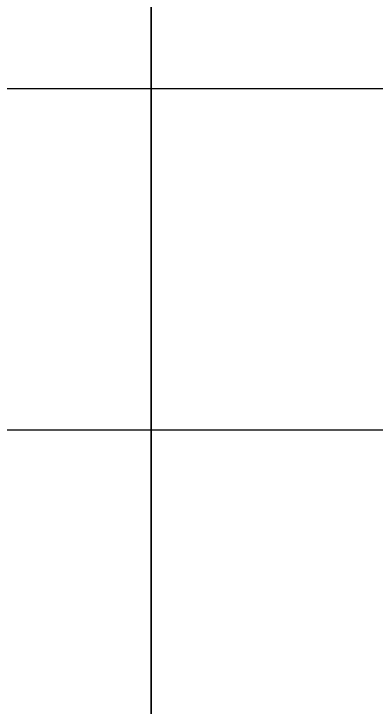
# Model space of a CAD drawing. Header units: millimetres. Extents: x 434053 to 1059003, y -2417481 to 936527.
# Drawn here: x 544854.5 to 545024.4, y -2323072.6 to -2322747.4 of the extents above; entities that cross this region are included whole.
import ezdxf

# ---------------------------------------------------------------- set-up
doc = ezdxf.new("R2010")
doc.units = ezdxf.units.MM
doc.header["$LTSCALE"] = 1000
doc.header["$MEASUREMENT"] = 0
for name, color, linetype in [('TITLIN', 7, 'Continuous'), ('图框层', 3, 'Continuous'), ('电子签名', 6, 'Continuous')]:
    doc.layers.add(name, color=color, linetype=linetype)

# ---------------------------------------------------------------- blocks, each defined once
blk = doc.blocks.new('A$C62AF6C70')
at = {"layer": '电子签名'}
blk.add_lwpolyline([(6.362795829772949e-06, 0.0003390489146113396), (6.362795829772949e-06, 10382.17499282234), (2510.380608692765, 10382.17499282234), (2510.380608692765, 0.0003390489146113396)], close=True, dxfattribs=at)
blk = doc.blocks.new('asdgdfgsghfdjfh')
at = {"xscale": 0.01000000000265255, "yscale": 0.01000000000265255, "zscale": 0.01000000000265255}
blk.add_blockref('A$C62AF6C70', (-25.1038060935789, 100.2933200999978), dxfattribs=at)
blk = doc.blocks.new('asdfgafg21GZ_LABEL2')
at = {"layer": 'TITLIN'}
for p, q in [((-25.10380602312507, 204.1150701316684), (-25.10380602312507, 100.4933235939714)), ((-65.00000001325738, 156.1150701176444), (4.887112936557969e-09, 156.1150701176444)), ((-46.67908447459573, 148.115070114528), (4.887112936557969e-09, 148.115070114528))]:
    blk.add_line(p, q, dxfattribs=at)
blk = doc.blocks.new('asdfdfsdh')
blk.add_lwpolyline([(10705.75350278895, 1755.190301497933), (10705.75350278895, 500), (5514.666174861602, 500), (5514.666174861602, 1755.190301497933)], close=True)
at = {"layer": '图框层', "rotation": 270}
for name, p, xscale, yscale, zscale in [('asdfgafg21GZ_LABEL2', (499.9999941587448, 500.000000089407), 50.00000001002963, 50.00000001002963, 50.00000001002963), ('asdgdfgsghfdjfh', (500, 500.0000000004657), 50, 50, 50)]:
    blk.add_blockref(name, p, dxfattribs=dict(at, xscale=xscale, yscale=yscale, zscale=zscale))

msp = doc.modelspace()

# ---------------------------------------------------------------- block references
at = {"xscale": 0.4, "yscale": 0.4, "zscale": 0.4, "rotation": 90}
msp.add_blockref('asdfdfsdh', (545620.939669699, -2326104.766054093), dxfattribs=at)

doc.saveas('drawing.dxf')
